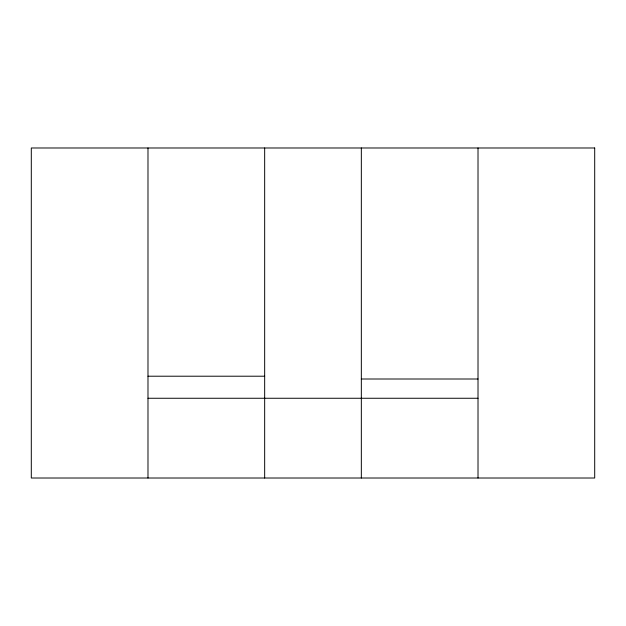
<?xml version="1.0" encoding="UTF-8"?>
<svg xmlns="http://www.w3.org/2000/svg" width="626" height="626" viewBox="0 0 626 626"><rect width="100%" height="100%" fill="white"/><g stroke="black" fill="none" stroke-linecap="round" stroke-linejoin="round"><path stroke-width="0.94" d="M147.986 376.21L264.665 376.21M361.335 379.004L478.014 379.004M147.986 398.261L478.014 398.261M478.014 147.986L478.014 478.014M361.335 147.986L361.335 478.014M264.665 147.986L264.665 478.014M147.986 147.986L147.986 478.014M594.7 147.986L31.3 147.986L31.3 478.014L594.7 478.014L594.7 147.986"/></g></svg>
